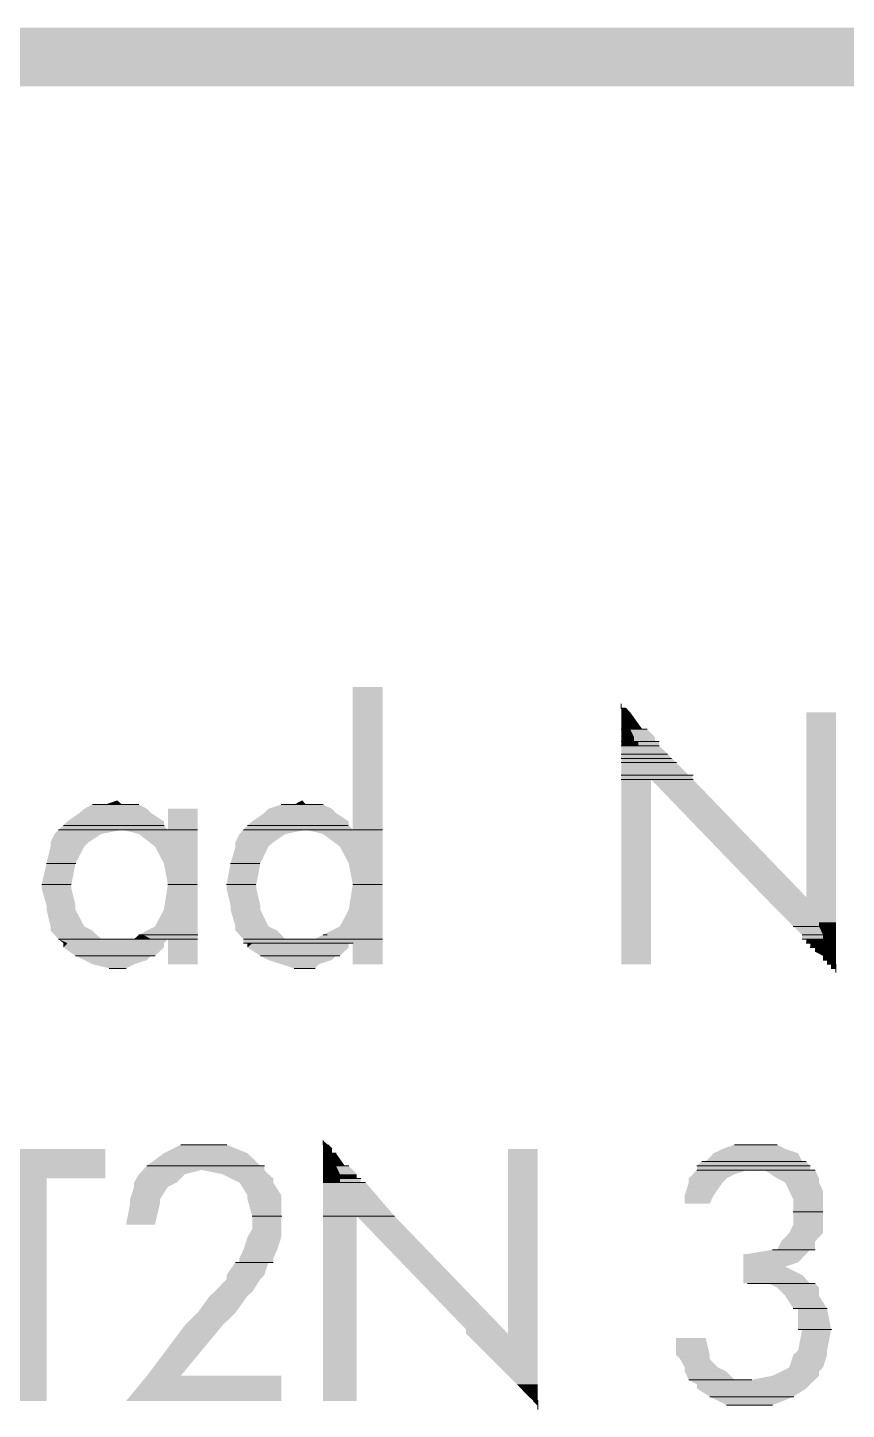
# Model space of a CAD drawing. Header units: inches. Extents: x 0.9 to 46, y 0.8 to 32.4.
# Drawn here: x 45.302 to 45.627, y 25.073 to 25.621 of the extents above; entities that cross this region are included whole.
import ezdxf

# ---------------------------------------------------------------- set-up
doc = ezdxf.new("R2010")
doc.units = ezdxf.units.IN
doc.header["$MEASUREMENT"] = 0
doc.layers.add('PDF_Geometry', color=7, linetype='Continuous')
doc.layers.add('PDF_Solid Fills', color=7, linetype='Continuous')

msp = doc.modelspace()

# ---------------------------------------------------------------- linework, layer by layer
at = {"layer": 'PDF_Geometry', "lineweight": 20}
for points in [[(45.53742, 25.35119), (45.53742, 25.35286)], [(45.53742, 25.35119), (45.53742, 25.35286)], [(45.53742, 25.35119), (45.53909, 25.35119)], [(45.53742, 25.35119), (45.53909, 25.35119)], [(45.53742, 25.35119), (45.53909, 25.35119)], [(45.53742, 25.35119), (45.53909, 25.35119)], [(45.53742, 25.35119), (45.53933, 25.34953), (45.53933, 25.34953)], [(45.53742, 25.34286), (45.54074, 25.34286)], [(45.53742, 25.34286), (45.54074, 25.34286)], [(45.53742, 25.34286), (45.54074, 25.34286)], [(45.53742, 25.34286), (45.54074, 25.34286)], [(45.53742, 25.34286), (45.54074, 25.34286)], [(45.53742, 25.34286), (45.54074, 25.34286)], [(45.53742, 25.34286), (45.54074, 25.34286)], [(45.53742, 25.34286), (45.54074, 25.34286)], [(45.54092, 25.34286), (45.54759, 25.34286)], [(45.54092, 25.34286), (45.54763, 25.34286)], [(45.54092, 25.34286), (45.54759, 25.34286)], [(45.54092, 25.34286), (45.54759, 25.34286)], [(45.54092, 25.34286), (45.54759, 25.34286)], [(45.54092, 25.34286), (45.54759, 25.34286)], [(45.54092, 25.34286), (45.54759, 25.34286)], [(45.54092, 25.34286), (45.54759, 25.34286)], [(45.53742, 25.33785), (45.54408, 25.33785)], [(45.53742, 25.33785), (45.54412, 25.33785)], [(45.53742, 25.33785), (45.54408, 25.33785)], [(45.53742, 25.33785), (45.54408, 25.33785)], [(45.53742, 25.33785), (45.54408, 25.33785)], [(45.53742, 25.33785), (45.54408, 25.33785)], [(45.53742, 25.33785), (45.54408, 25.33785)], [(45.53742, 25.33785), (45.54408, 25.33785)], [(45.53742, 25.33619), (45.54408, 25.33619)], [(45.53742, 25.33619), (45.54408, 25.33619)], [(45.53742, 25.33619), (45.54408, 25.33619)], [(45.53742, 25.33619), (45.54408, 25.33619)], [(45.54252, 25.33785), (45.55082, 25.33785)], [(45.54252, 25.33785), (45.55086, 25.33785)], [(45.54412, 25.33785), (45.55078, 25.33785)], [(45.54412, 25.33785), (45.55078, 25.33785)], [(45.54412, 25.33785), (45.55244, 25.33785)], [(45.54412, 25.33785), (45.55241, 25.33785)], [(45.54412, 25.33785), (45.55244, 25.33785)], [(45.54412, 25.33785), (45.55244, 25.33785)], [(45.54412, 25.33619), (45.55244, 25.33619)], [(45.54412, 25.33619), (45.55244, 25.33619)], [(45.54412, 25.33619), (45.55244, 25.33619)], [(45.54412, 25.33619), (45.55244, 25.33619)], [(45.53742, 25.33287), (45.54574, 25.33287)], [(45.53742, 25.33287), (45.54574, 25.33287)], [(45.53742, 25.33121), (45.54574, 25.33121)], [(45.53742, 25.33121), (45.54574, 25.33121)], [(45.53742, 25.33121), (45.54574, 25.33121)], [(45.53742, 25.33121), (45.54574, 25.33121)], [(45.53742, 25.32956), (45.54741, 25.32956)], [(45.53742, 25.32956), (45.54763, 25.32956)], [(45.53742, 25.32956), (45.54741, 25.32956)], [(45.53742, 25.32956), (45.54741, 25.32956)], [(45.53742, 25.32956), (45.54741, 25.32956)], [(45.53742, 25.32956), (45.54741, 25.32956)], [(45.54571, 25.33287), (45.55572, 25.33287)], [(45.54571, 25.33287), (45.55572, 25.33287)], [(45.54571, 25.33121), (45.55738, 25.33121)], [(45.54571, 25.33121), (45.55738, 25.33121)], [(45.54571, 25.33121), (45.55738, 25.33121)], [(45.54571, 25.33121), (45.55738, 25.33121)], [(45.54571, 25.32956), (45.55911, 25.32956)], [(45.54571, 25.32956), (45.55905, 25.32956)], [(45.54763, 25.32956), (45.55929, 25.32956)], [(45.54763, 25.32956), (45.55929, 25.32956)], [(45.54763, 25.32956), (45.55929, 25.32956)], [(45.54763, 25.32956), (45.55929, 25.32956)], [(45.53742, 25.32455), (45.54908, 25.32455)], [(45.53742, 25.32455), (45.54908, 25.32455)], [(45.53742, 25.32455), (45.54908, 25.32455)], [(45.53742, 25.32455), (45.54908, 25.32455)], [(45.53742, 25.32289), (45.54908, 25.32289)], [(45.53742, 25.32289), (45.54908, 25.32289)], [(45.53742, 25.32289), (45.54908, 25.32289)], [(45.53742, 25.32289), (45.54908, 25.32289)], [(45.54922, 25.32455), (45.56422, 25.32455)], [(45.54922, 25.32455), (45.56422, 25.32455)], [(45.54922, 25.32455), (45.56589, 25.32455)], [(45.54922, 25.32455), (45.56581, 25.32455)], [(45.54922, 25.32289), (45.56589, 25.32289)], [(45.54922, 25.32289), (45.56589, 25.32289)], [(45.54922, 25.32289), (45.56589, 25.32289)], [(45.54922, 25.32289), (45.56589, 25.32289)], [(45.32907, 25.31287), (45.32748, 25.31287), (45.34598, 25.31287)], [(45.33258, 25.31287), (45.32907, 25.31287), (45.34247, 25.31287)], [(45.32907, 25.31287), (45.34598, 25.31287)], [(45.33258, 25.31287), (45.34247, 25.31287)], [(45.40756, 25.31287), (45.40246, 25.31287), (45.41586, 25.31287)], [(45.40246, 25.31287), (45.41912, 25.31287)], [(45.40246, 25.31287), (45.41905, 25.31287)], [(45.40756, 25.31287), (45.41586, 25.31287)], [(45.31408, 25.30288), (45.3474, 25.30288)], [(45.31408, 25.30288), (45.35747, 25.30288), (45.34758, 25.30288)], [(45.31408, 25.30288), (45.33908, 25.30288)], [(45.31408, 25.30288), (45.34758, 25.30288), (45.33928, 25.30288)], [(45.31599, 25.30454), (45.356, 25.30454)], [(45.31599, 25.30454), (45.356, 25.30454)], [(45.34758, 25.30288), (45.33928, 25.30288), (45.36927, 25.30288)], [(45.35747, 25.30288), (45.34758, 25.30288), (45.36927, 25.30288)], [(45.34758, 25.30288), (45.36925, 25.30288)], [(45.35747, 25.30288), (45.36913, 25.30288)], [(45.38746, 25.30288), (45.41245, 25.30288)], [(45.38746, 25.30288), (45.43085, 25.30288), (45.41235, 25.30288)], [(45.38905, 25.30454), (45.42906, 25.30454)], [(45.38905, 25.30454), (45.42906, 25.30454)], [(45.43085, 25.30288), (45.41235, 25.30288), (45.44266, 25.30288)], [(45.43085, 25.30288), (45.44252, 25.30288)], [(45.30929, 25.28955), (45.32097, 25.28955)], [(45.30929, 25.28955), (45.32097, 25.28955)], [(45.38236, 25.28955), (45.39402, 25.28955)], [(45.38236, 25.28955), (45.39402, 25.28955)], [(45.30738, 25.28122), (45.31904, 25.28122)], [(45.30738, 25.28122), (45.31904, 25.28122)], [(45.35747, 25.28122), (45.36913, 25.28122)], [(45.35747, 25.28122), (45.36913, 25.28122)], [(45.38076, 25.28122), (45.39243, 25.28122)], [(45.38076, 25.28122), (45.39243, 25.28122)], [(45.43085, 25.28122), (45.44252, 25.28122)], [(45.43085, 25.28122), (45.44252, 25.28122)], [(45.6057, 25.26453), (45.61569, 25.26453)], [(45.6057, 25.26453), (45.61569, 25.26453)], [(45.6159, 25.26453), (45.62257, 25.26453)], [(45.6159, 25.26453), (45.62257, 25.26453)], [(45.31408, 25.25952), (45.33741, 25.25952)], [(45.31408, 25.25952), (45.33737, 25.25952)], [(45.34088, 25.25952), (45.33737, 25.25952), (45.35747, 25.25952)], [(45.34247, 25.25952), (45.34088, 25.25952), (45.35587, 25.25952)], [(45.34088, 25.25952), (45.35755, 25.25952)], [(45.34088, 25.25952), (45.35747, 25.25952)], [(45.34088, 25.25952), (45.35755, 25.25952)], [(45.34407, 25.25952), (45.34247, 25.25952), (45.35428, 25.25952)], [(45.34247, 25.25952), (45.35587, 25.25952)], [(45.34407, 25.25952), (45.35428, 25.25952)], [(45.34598, 25.26121), (45.34765, 25.26121)], [(45.34598, 25.26121), (45.36927, 25.26121)], [(45.34598, 25.26121), (45.36933, 25.26121)], [(45.35077, 25.25952), (45.36927, 25.25952)], [(45.35077, 25.25952), (45.3691, 25.25952)], [(45.35428, 25.25952), (45.36927, 25.25952)], [(45.35428, 25.25952), (45.36928, 25.25952)], [(45.35587, 25.25952), (45.36927, 25.25952)], [(45.35587, 25.25952), (45.36921, 25.25952)], [(45.35747, 25.25952), (45.36913, 25.25952)], [(45.35747, 25.25952), (45.36913, 25.25952)], [(45.38746, 25.25952), (45.41245, 25.25952)], [(45.38746, 25.25952), (45.41235, 25.25952)], [(45.38746, 25.25786), (45.40405, 25.25786)], [(45.38746, 25.25786), (45.40596, 25.25786), (45.40405, 25.25786)], [(45.38905, 25.25786), (45.39405, 25.25786)], [(45.38905, 25.25786), (45.40405, 25.25786), (45.39416, 25.25786)], [(45.38905, 25.25786), (45.39072, 25.25786)], [(45.38905, 25.25786), (45.39416, 25.25786), (45.39097, 25.25786)], [(45.39416, 25.25786), (45.39097, 25.25786), (45.42925, 25.25786)], [(45.40405, 25.25786), (45.39416, 25.25786), (45.42925, 25.25786)], [(45.39416, 25.25786), (45.42917, 25.25786)], [(45.40596, 25.25786), (45.40405, 25.25786), (45.43085, 25.25786)], [(45.40405, 25.25786), (45.43085, 25.25786), (45.42925, 25.25786)], [(45.40596, 25.25786), (45.43095, 25.25786)], [(45.41426, 25.25952), (45.41235, 25.25952), (45.43085, 25.25952)], [(45.41586, 25.25952), (45.41426, 25.25952), (45.43085, 25.25952)], [(45.41426, 25.25952), (45.43092, 25.25952)], [(45.41586, 25.25952), (45.43085, 25.25952)], [(45.41905, 25.26121), (45.42072, 25.26121)], [(45.42925, 25.25952), (45.44266, 25.25952)], [(45.42925, 25.25952), (45.44258, 25.25952)], [(45.43085, 25.25952), (45.44252, 25.25952)], [(45.43085, 25.25952), (45.44252, 25.25952)], [(45.6092, 25.26121), (45.61754, 25.26121)], [(45.6092, 25.26121), (45.61754, 25.26121)], [(45.6092, 25.25952), (45.61754, 25.25952)], [(45.6092, 25.25952), (45.61754, 25.25952)], [(45.6092, 25.25952), (45.6175, 25.25952)], [(45.6092, 25.25952), (45.61754, 25.25952)], [(45.6108, 25.25952), (45.61747, 25.25952)], [(45.6108, 25.25952), (45.61747, 25.25952)], [(45.6108, 25.25952), (45.61747, 25.25952)], [(45.6108, 25.25952), (45.61747, 25.25952)], [(45.6108, 25.25786), (45.6175, 25.25786)], [(45.6108, 25.25786), (45.61747, 25.25786)], [(45.61239, 25.25786), (45.61906, 25.25786)], [(45.61239, 25.25786), (45.61909, 25.25786)], [(45.61239, 25.25786), (45.61906, 25.25786)], [(45.61239, 25.25786), (45.61906, 25.25786)], [(45.61239, 25.2562), (45.61906, 25.2562)], [(45.61239, 25.2562), (45.61906, 25.2562)], [(45.61239, 25.2562), (45.61909, 25.2562)], [(45.61239, 25.2562), (45.61906, 25.2562)], [(45.61431, 25.2562), (45.61931, 25.2562)], [(45.61431, 25.2562), (45.61931, 25.2562)], [(45.6175, 25.26121), (45.6225, 25.26121)], [(45.6175, 25.26121), (45.6225, 25.26121)], [(45.6175, 25.25952), (45.6225, 25.25952)], [(45.6175, 25.25952), (45.6225, 25.25952)], [(45.6175, 25.25952), (45.6225, 25.25952)], [(45.6175, 25.25952), (45.6225, 25.25952)], [(45.6175, 25.25952), (45.6225, 25.25952)], [(45.6175, 25.25952), (45.6225, 25.25952)], [(45.6175, 25.25952), (45.6225, 25.25952)], [(45.6175, 25.25952), (45.6225, 25.25952)], [(45.6175, 25.25786), (45.6225, 25.25786)], [(45.6175, 25.25786), (45.6225, 25.25786)], [(45.6175, 25.25786), (45.6226, 25.25786)], [(45.6175, 25.25786), (45.6225, 25.25786)], [(45.61909, 25.25786), (45.62243, 25.25786)], [(45.61909, 25.25786), (45.62243, 25.25786)], [(45.61909, 25.2562), (45.62243, 25.2562)], [(45.61909, 25.2562), (45.62243, 25.2562)], [(45.61909, 25.2562), (45.62243, 25.2562)], [(45.61909, 25.2562), (45.62243, 25.2562)], [(45.61909, 25.2562), (45.62243, 25.2562)], [(45.61909, 25.2562), (45.62243, 25.2562)], [(45.32078, 25.25285), (45.35077, 25.25285)], [(45.32078, 25.25285), (45.35236, 25.25285), (45.35077, 25.25285)], [(45.39416, 25.25285), (45.42417, 25.25285)], [(45.39416, 25.25285), (45.42575, 25.25285), (45.42415, 25.25285)], [(45.61431, 25.25455), (45.61931, 25.25455)], [(45.61431, 25.25455), (45.61931, 25.25455)], [(45.6175, 25.25285), (45.62083, 25.25285)], [(45.6175, 25.25285), (45.62083, 25.25285)], [(45.6175, 25.25119), (45.62083, 25.25119)], [(45.6175, 25.25119), (45.62083, 25.25119)], [(45.6175, 25.25119), (45.62069, 25.25119)], [(45.6175, 25.25119), (45.62083, 25.25119)], [(45.61909, 25.25455), (45.62243, 25.25455)], [(45.61909, 25.25455), (45.62243, 25.25455)], [(45.62069, 25.25285), (45.62236, 25.25285)], [(45.62069, 25.25285), (45.62236, 25.25285)], [(45.62069, 25.25119), (45.62236, 25.25119)], [(45.62069, 25.25119), (45.62236, 25.25119)], [(45.62069, 25.25119), (45.62236, 25.25119)], [(45.62069, 25.25119), (45.62236, 25.25119)], [(45.33418, 25.24788), (45.33928, 25.24788)], [(45.33418, 25.24788), (45.34088, 25.24788), (45.33928, 25.24788)], [(45.33577, 25.24788), (45.33911, 25.24788)], [(45.40756, 25.24788), (45.41235, 25.24788)], [(45.40756, 25.24788), (45.41586, 25.24788), (45.41235, 25.24788)], [(45.40915, 25.24788), (45.41235, 25.24788), (45.41075, 25.24788)], [(45.61909, 25.24954), (45.6226, 25.24954)], [(45.61909, 25.24954), (45.6226, 25.24954)], [(45.62069, 25.24954), (45.62236, 25.24954)], [(45.62069, 25.24954), (45.62236, 25.24954)], [(45.62069, 25.24954), (45.62236, 25.24954)], [(45.62069, 25.24954), (45.62236, 25.24954)], [(45.62069, 25.24788), (45.62236, 25.24788)], [(45.62069, 25.24788), (45.62236, 25.24788)], [(45.6226, 25.24788), (45.6226, 25.24955)], [(45.6226, 25.24788), (45.6226, 25.24955)], [(45.6226, 25.24622), (45.6226, 25.24787)], [(45.6226, 25.24622), (45.6226, 25.24787)], [(45.41905, 25.17788), (45.41905, 25.17955)], [(45.36927, 25.17788), (45.36257, 25.17788), (45.37917, 25.17788)], [(45.36257, 25.17788), (45.38091, 25.17788)], [(45.36257, 25.17788), (45.38076, 25.17788)], [(45.37246, 25.17788), (45.36927, 25.17788), (45.37406, 25.17788)], [(45.36927, 25.17788), (45.37917, 25.17788)], [(45.41905, 25.17788), (45.42072, 25.17788)], [(45.41905, 25.17788), (45.42072, 25.17788)], [(45.41905, 25.17788), (45.42072, 25.17788)], [(45.41905, 25.17788), (45.42072, 25.17788)], [(45.41905, 25.17788), (45.42072, 25.17788)], [(45.41905, 25.17788), (45.42072, 25.17788)], [(45.41905, 25.17453), (45.42072, 25.17453)], [(45.41905, 25.17453), (45.42072, 25.17453)], [(45.41905, 25.17453), (45.42072, 25.17453)], [(45.41905, 25.17453), (45.42072, 25.17453)], [(45.42096, 25.17788), (45.42256, 25.17622), (45.42256, 25.17622)], [(45.42096, 25.17453), (45.4243, 25.17453)], [(45.42096, 25.17453), (45.42415, 25.17453)], [(45.42096, 25.17453), (45.4243, 25.17453)], [(45.42096, 25.17453), (45.4243, 25.17453)], [(45.58591, 25.17788), (45.5824, 25.17788), (45.59931, 25.17788)], [(45.5907, 25.17788), (45.58591, 25.17788), (45.59261, 25.17788)], [(45.58591, 25.17788), (45.59931, 25.17788)], [(45.34917, 25.16955), (45.39416, 25.16955)], [(45.34917, 25.16955), (45.39416, 25.16955)], [(45.34917, 25.16955), (45.3525, 25.16955)], [(45.34917, 25.16955), (45.39416, 25.16955)], [(45.34917, 25.16955), (45.39416, 25.16955)], [(45.34917, 25.16955), (45.39575, 25.16955)], [(45.34917, 25.16955), (45.39575, 25.16955)], [(45.34917, 25.16955), (45.35751, 25.16955)], [(45.34917, 25.16955), (45.35747, 25.16955)], [(45.35236, 25.16955), (45.39575, 25.16955)], [(45.35236, 25.16955), (45.3957, 25.16955)], [(45.41905, 25.16955), (45.42239, 25.16955)], [(45.41905, 25.16955), (45.42239, 25.16955)], [(45.41905, 25.16955), (45.42406, 25.16955)], [(45.41905, 25.16955), (45.42415, 25.16955)], [(45.42256, 25.16955), (45.42922, 25.16955)], [(45.42256, 25.16955), (45.42925, 25.16955)], [(45.42256, 25.16955), (45.42925, 25.16955)], [(45.42256, 25.16955), (45.42922, 25.16955)], [(45.56741, 25.16955), (45.57241, 25.16955)], [(45.56741, 25.16955), (45.61239, 25.16955)], [(45.56741, 25.16955), (45.6124, 25.16955)], [(45.57092, 25.17121), (45.56932, 25.17121), (45.6108, 25.17121)], [(45.57092, 25.17121), (45.6108, 25.17121)], [(45.41905, 25.16454), (45.42572, 25.16454)], [(45.41905, 25.16454), (45.42572, 25.16454)], [(45.41905, 25.16454), (45.42572, 25.16454)], [(45.41905, 25.16454), (45.42572, 25.16454)], [(45.41905, 25.16454), (45.42572, 25.16454)], [(45.41905, 25.16454), (45.42572, 25.16454)], [(45.42575, 25.16454), (45.43241, 25.16454)], [(45.42575, 25.16454), (45.43241, 25.16454)], [(45.42575, 25.16454), (45.43408, 25.16454)], [(45.42575, 25.16454), (45.43404, 25.16454)], [(45.42575, 25.16454), (45.43408, 25.16454)], [(45.42575, 25.16454), (45.43408, 25.16454)], [(45.56741, 25.16786), (45.58741, 25.16786)], [(45.56741, 25.16786), (45.5907, 25.16786), (45.58751, 25.16786)], [(45.5907, 25.16786), (45.61431, 25.16786)], [(45.5907, 25.16786), (45.61431, 25.16786)], [(45.41905, 25.16288), (45.42572, 25.16288)], [(45.41905, 25.16288), (45.42572, 25.16288)], [(45.41905, 25.16288), (45.42572, 25.16288)], [(45.41905, 25.16288), (45.42572, 25.16288)], [(45.42575, 25.16288), (45.43408, 25.16288)], [(45.42575, 25.16288), (45.43408, 25.16288)], [(45.42575, 25.16288), (45.43575, 25.16288)], [(45.42575, 25.16288), (45.43596, 25.16288)], [(45.39097, 25.14954), (45.40263, 25.14954)], [(45.39097, 25.14954), (45.40263, 25.14954)], [(45.41905, 25.14954), (45.43238, 25.14954)], [(45.41905, 25.14954), (45.43238, 25.14954)], [(45.43245, 25.14954), (45.44745, 25.14954)], [(45.43245, 25.14954), (45.44745, 25.14954)], [(45.6057, 25.1512), (45.61736, 25.1512)], [(45.6057, 25.1512), (45.61736, 25.1512)], [(45.59931, 25.13621), (45.5974, 25.13621), (45.61239, 25.13621)], [(45.59931, 25.13621), (45.61431, 25.13621), (45.61239, 25.13621)], [(45.38586, 25.1312), (45.38427, 25.1312), (45.39735, 25.1312)], [(45.38586, 25.1312), (45.39927, 25.1312), (45.39735, 25.1312)], [(45.58751, 25.12287), (45.61431, 25.12287)], [(45.58751, 25.12287), (45.61431, 25.12287)], [(45.6057, 25.11288), (45.61909, 25.11288)], [(45.6057, 25.11288), (45.61902, 25.11288)], [(45.60761, 25.10456), (45.62069, 25.10456)], [(45.60761, 25.10456), (45.62094, 25.10456)], [(45.6092, 25.10456), (45.62087, 25.10456)], [(45.6092, 25.10456), (45.62087, 25.10456)], [(45.56422, 25.08455), (45.58922, 25.08455)], [(45.56422, 25.08455), (45.5891, 25.08455)], [(45.50264, 25.07788), (45.50423, 25.07622), (45.50423, 25.07622)], [(45.50264, 25.07622), (45.50423, 25.07453), (45.50423, 25.07453)], [(45.50423, 25.07453), (45.50423, 25.0762)], [(45.50423, 25.07453), (45.50423, 25.0762)], [(45.57251, 25.07788), (45.60585, 25.07788)], [(45.57251, 25.07788), (45.60585, 25.07788)], [(45.50423, 25.07287), (45.50423, 25.07454)], [(45.50423, 25.07287), (45.50423, 25.07454)], [(45.57921, 25.07453), (45.5974, 25.07453), (45.5891, 25.07453)]]:
    msp.add_lwpolyline(points, close=True, dxfattribs=at)
at = {"layer": 'PDF_Solid Fills', "lineweight": 9, "transparency": 33554559}
for points in [[(42.05427, 25.62121), (42.05427, 25.59785), (46.01568, 25.62121)], [(42.05427, 25.59785), (46.01568, 25.62121), (46.01568, 25.59785)]]:
    msp.add_solid(points, dxfattribs=at)
at = {"layer": 'PDF_Solid Fills', "lineweight": 20, "transparency": 33554559}
for points in [[(45.43085, 25.35955), (45.43085, 25.30288), (45.44266, 25.30288)], [(45.43085, 25.35955), (45.44266, 25.35955), (45.44266, 25.30288)], [(45.53742, 25.35119), (45.53933, 25.34953), (45.54092, 25.34953)], [(45.53742, 25.35119), (45.53933, 25.35119), (45.54092, 25.34953)], [(45.53742, 25.35119), (45.53742, 25.34953), (45.53933, 25.34953)], [(45.53742, 25.34953), (45.53742, 25.34286), (45.54092, 25.34286)], [(45.53742, 25.34953), (45.53933, 25.34953), (45.54092, 25.34286)], [(45.53933, 25.34953), (45.54092, 25.34286), (45.54571, 25.34286)], [(45.53933, 25.34953), (45.54092, 25.34953), (45.54571, 25.34286)], [(45.6108, 25.34953), (45.6108, 25.27621), (45.6226, 25.27621)], [(45.6108, 25.34953), (45.6226, 25.34953), (45.6226, 25.27621)], [(45.53742, 25.34286), (45.53742, 25.33954), (45.54252, 25.33954)], [(45.53742, 25.34286), (45.54092, 25.34286), (45.54252, 25.33954)], [(45.53742, 25.33954), (45.53742, 25.33785), (45.54252, 25.33785)], [(45.53742, 25.33954), (45.54252, 25.33954), (45.54252, 25.33785)], [(45.54092, 25.34286), (45.54252, 25.33954), (45.55082, 25.33954)], [(45.54092, 25.34286), (45.54763, 25.34286), (45.55082, 25.33954)], [(45.54252, 25.33954), (45.54252, 25.33785), (45.55082, 25.33785)], [(45.54252, 25.33954), (45.55082, 25.33954), (45.55082, 25.33785)], [(45.53742, 25.33785), (45.53742, 25.33619), (45.54412, 25.33619)], [(45.53742, 25.33785), (45.54412, 25.33785), (45.54412, 25.33619)], [(45.53742, 25.33619), (45.53742, 25.33287), (45.54571, 25.33287)], [(45.53742, 25.33619), (45.54412, 25.33619), (45.54571, 25.33287)], [(45.54412, 25.33785), (45.54412, 25.33619), (45.55241, 25.33619)], [(45.54412, 25.33785), (45.55241, 25.33785), (45.55241, 25.33619)], [(45.54412, 25.33619), (45.54571, 25.33287), (45.55592, 25.33287)], [(45.54412, 25.33619), (45.55241, 25.33619), (45.55592, 25.33287)], [(45.53742, 25.33287), (45.53742, 25.33121), (45.54571, 25.33121)], [(45.53742, 25.33287), (45.54571, 25.33287), (45.54571, 25.33121)], [(45.53742, 25.33121), (45.53742, 25.32956), (45.54571, 25.32956)], [(45.53742, 25.33121), (45.54571, 25.33121), (45.54571, 25.32956)], [(45.53742, 25.32956), (45.53742, 25.32455), (45.54922, 25.32455)], [(45.53742, 25.32956), (45.54763, 25.32956), (45.54922, 25.32455)], [(45.54571, 25.33287), (45.54571, 25.33121), (45.55752, 25.33121)], [(45.54571, 25.33287), (45.55592, 25.33287), (45.55752, 25.33121)], [(45.54571, 25.33121), (45.54571, 25.32956), (45.55911, 25.32956)], [(45.54571, 25.33121), (45.55752, 25.33121), (45.55911, 25.32956)], [(45.54763, 25.32956), (45.54922, 25.32455), (45.56422, 25.32455)], [(45.54763, 25.32956), (45.55911, 25.32956), (45.56422, 25.32455)], [(45.53742, 25.32455), (45.53742, 25.32289), (45.54922, 25.32289)], [(45.53742, 25.32455), (45.54922, 25.32455), (45.54922, 25.32289)], [(45.53742, 25.32289), (45.53742, 25.24954), (45.54922, 25.24954)], [(45.53742, 25.32289), (45.54922, 25.32289), (45.54922, 25.24954)], [(45.54922, 25.32455), (45.54922, 25.32289), (45.56581, 25.32289)], [(45.54922, 25.32455), (45.56581, 25.32455), (45.56581, 25.32289)], [(45.54922, 25.32289), (45.59421, 25.27621), (45.6108, 25.27621)], [(45.54922, 25.32289), (45.56581, 25.32289), (45.6108, 25.27621)], [(45.32429, 25.31121), (45.32237, 25.30955), (45.35077, 25.30955)], [(45.32748, 25.31287), (45.32429, 25.31121), (45.34917, 25.31121)], [(45.32429, 25.31121), (45.34917, 25.31121), (45.35077, 25.30955)], [(45.32748, 25.31287), (45.34598, 25.31287), (45.34917, 25.31121)], [(45.33737, 25.31453), (45.33258, 25.31287), (45.33928, 25.31287)], [(45.35747, 25.31121), (45.35747, 25.30288), (45.36927, 25.30288)], [(45.35747, 25.31121), (45.36927, 25.31121), (45.36927, 25.30288)], [(45.39735, 25.31121), (45.39575, 25.30955), (45.42415, 25.30955)], [(45.40246, 25.31287), (45.39735, 25.31121), (45.42256, 25.31121)], [(45.39735, 25.31121), (45.42256, 25.31121), (45.42415, 25.30955)], [(45.40246, 25.31287), (45.41905, 25.31287), (45.42256, 25.31121)], [(45.41075, 25.31453), (45.40756, 25.31287), (45.41235, 25.31287)], [(45.31758, 25.3062), (45.31599, 25.30454), (45.35587, 25.30454)], [(45.32237, 25.30955), (45.31758, 25.3062), (45.35587, 25.3062)], [(45.31758, 25.3062), (45.35587, 25.3062), (45.35587, 25.30454)], [(45.32237, 25.30955), (45.35077, 25.30955), (45.35587, 25.3062)], [(45.39097, 25.3062), (45.38905, 25.30454), (45.42925, 25.30454)], [(45.39575, 25.30955), (45.39097, 25.3062), (45.42925, 25.3062)], [(45.39097, 25.3062), (45.42925, 25.3062), (45.42925, 25.30454)], [(45.39575, 25.30955), (45.42415, 25.30955), (45.42925, 25.3062)], [(45.31248, 25.30119), (45.31089, 25.29787), (45.32588, 25.29787)], [(45.31408, 25.30288), (45.31248, 25.30119), (45.33099, 25.30119)], [(45.31248, 25.30119), (45.33099, 25.30119), (45.32588, 25.29787)], [(45.31599, 25.30454), (45.31408, 25.30288), (45.35747, 25.30288)], [(45.31408, 25.30288), (45.33928, 25.30288), (45.33099, 25.30119)], [(45.31599, 25.30454), (45.35587, 25.30454), (45.35747, 25.30288)], [(45.33928, 25.30288), (45.34598, 25.30119), (45.36927, 25.30119)], [(45.33928, 25.30288), (45.36927, 25.30288), (45.36927, 25.30119)], [(45.34598, 25.30119), (45.35236, 25.29621), (45.36927, 25.29621)], [(45.34598, 25.30119), (45.36927, 25.30119), (45.36927, 25.29621)], [(45.38586, 25.30119), (45.38427, 25.29787), (45.39927, 25.29787)], [(45.38746, 25.30288), (45.38586, 25.30119), (45.40405, 25.30119)], [(45.38586, 25.30119), (45.40405, 25.30119), (45.39927, 25.29787)], [(45.38905, 25.30454), (45.38746, 25.30288), (45.43085, 25.30288)], [(45.38746, 25.30288), (45.41235, 25.30288), (45.40405, 25.30119)], [(45.38905, 25.30454), (45.42925, 25.30454), (45.43085, 25.30288)], [(45.41235, 25.30288), (45.41905, 25.30119), (45.44266, 25.30119)], [(45.41235, 25.30288), (45.44266, 25.30288), (45.44266, 25.30119)], [(45.41905, 25.30119), (45.42575, 25.29621), (45.44266, 25.29621)], [(45.41905, 25.30119), (45.44266, 25.30119), (45.44266, 25.29621)], [(45.31089, 25.29621), (45.30929, 25.28955), (45.32078, 25.28955)], [(45.31089, 25.29787), (45.31089, 25.29621), (45.32429, 25.29621)], [(45.31089, 25.29787), (45.32588, 25.29787), (45.32429, 25.29621)], [(45.31089, 25.29621), (45.32429, 25.29621), (45.32078, 25.28955)], [(45.35236, 25.29621), (45.35587, 25.28955), (45.36927, 25.28955)], [(45.35236, 25.29621), (45.36927, 25.29621), (45.36927, 25.28955)], [(45.38427, 25.29621), (45.38236, 25.28955), (45.39416, 25.28955)], [(45.38427, 25.29787), (45.38427, 25.29621), (45.39735, 25.29621)], [(45.38427, 25.29787), (45.39927, 25.29787), (45.39735, 25.29621)], [(45.38427, 25.29621), (45.39735, 25.29621), (45.39416, 25.28955)], [(45.42575, 25.29621), (45.42925, 25.28955), (45.44266, 25.28955)], [(45.42575, 25.29621), (45.44266, 25.29621), (45.44266, 25.28955)], [(45.30929, 25.28955), (45.30738, 25.28122), (45.31918, 25.28122)], [(45.30929, 25.28955), (45.32078, 25.28955), (45.31918, 25.28122)], [(45.35587, 25.28955), (45.35747, 25.28122), (45.36927, 25.28122)], [(45.35587, 25.28955), (45.36927, 25.28955), (45.36927, 25.28122)], [(45.38236, 25.28955), (45.38076, 25.28122), (45.39256, 25.28122)], [(45.38236, 25.28955), (45.39416, 25.28955), (45.39256, 25.28122)], [(45.42925, 25.28955), (45.43085, 25.28122), (45.44266, 25.28122)], [(45.42925, 25.28955), (45.44266, 25.28955), (45.44266, 25.28122)], [(45.30738, 25.28122), (45.30738, 25.27953), (45.31918, 25.27953)], [(45.30738, 25.28122), (45.31918, 25.28122), (45.31918, 25.27953)], [(45.30738, 25.27953), (45.30929, 25.27286), (45.32078, 25.27286)], [(45.30738, 25.27953), (45.31918, 25.27953), (45.32078, 25.27286)], [(45.35747, 25.28122), (45.35587, 25.2712), (45.36927, 25.2712)], [(45.35747, 25.28122), (45.36927, 25.28122), (45.36927, 25.2712)], [(45.38076, 25.28122), (45.38076, 25.27953), (45.39256, 25.27953)], [(45.38076, 25.28122), (45.39256, 25.28122), (45.39256, 25.27953)], [(45.38076, 25.27953), (45.38236, 25.27286), (45.39416, 25.27286)], [(45.38076, 25.27953), (45.39256, 25.27953), (45.39416, 25.27286)], [(45.43085, 25.28122), (45.42925, 25.2712), (45.44266, 25.2712)], [(45.43085, 25.28122), (45.44266, 25.28122), (45.44266, 25.2712)], [(45.30929, 25.27286), (45.30929, 25.2712), (45.32078, 25.2712)], [(45.30929, 25.27286), (45.32078, 25.27286), (45.32078, 25.2712)], [(45.38236, 25.27286), (45.38236, 25.2712), (45.39416, 25.2712)], [(45.38236, 25.27286), (45.39416, 25.27286), (45.39416, 25.2712)], [(45.59421, 25.27621), (45.6041, 25.26619), (45.6159, 25.26619)], [(45.59421, 25.27621), (45.6108, 25.27621), (45.6159, 25.26619)], [(45.6108, 25.27621), (45.6159, 25.26619), (45.6226, 25.26619)], [(45.6108, 25.27621), (45.6226, 25.27621), (45.6226, 25.26619)], [(45.30929, 25.2712), (45.31089, 25.26453), (45.32429, 25.26453)], [(45.30929, 25.2712), (45.32078, 25.2712), (45.32429, 25.26453)], [(45.35587, 25.2712), (45.35236, 25.26453), (45.36927, 25.26453)], [(45.35587, 25.2712), (45.36927, 25.2712), (45.36927, 25.26453)], [(45.38236, 25.2712), (45.38427, 25.26453), (45.39735, 25.26453)], [(45.38236, 25.2712), (45.39416, 25.2712), (45.39735, 25.26453)], [(45.42925, 25.2712), (45.42575, 25.26453), (45.44266, 25.26453)], [(45.42925, 25.2712), (45.44266, 25.2712), (45.44266, 25.26453)], [(45.31089, 25.26453), (45.31089, 25.26287), (45.32748, 25.26287)], [(45.31089, 25.26453), (45.32429, 25.26453), (45.32748, 25.26287)], [(45.31089, 25.26287), (45.31408, 25.25952), (45.33099, 25.25952)], [(45.31089, 25.26287), (45.32748, 25.26287), (45.33099, 25.25952)], [(45.35236, 25.26453), (45.34598, 25.26121), (45.36927, 25.26121)], [(45.35236, 25.26453), (45.36927, 25.26453), (45.36927, 25.26121)], [(45.38427, 25.26453), (45.38427, 25.26287), (45.40086, 25.26287)], [(45.38427, 25.26453), (45.39735, 25.26453), (45.40086, 25.26287)], [(45.38427, 25.26287), (45.38746, 25.25952), (45.40405, 25.25952)], [(45.38427, 25.26287), (45.40086, 25.26287), (45.40405, 25.25952)], [(45.42575, 25.26453), (45.41905, 25.26121), (45.44266, 25.26121)], [(45.42575, 25.26453), (45.44266, 25.26453), (45.44266, 25.26121)], [(45.6041, 25.26619), (45.6057, 25.26453), (45.6159, 25.26453)], [(45.6041, 25.26619), (45.6159, 25.26619), (45.6159, 25.26453)], [(45.6057, 25.26453), (45.6092, 25.26121), (45.6175, 25.26121)], [(45.6057, 25.26453), (45.6159, 25.26453), (45.6175, 25.26121)], [(45.6159, 25.26619), (45.6159, 25.26453), (45.6226, 25.26453)], [(45.6159, 25.26619), (45.6226, 25.26619), (45.6226, 25.26453)], [(45.6159, 25.26453), (45.6175, 25.26121), (45.6226, 25.26121)], [(45.6159, 25.26453), (45.6226, 25.26453), (45.6226, 25.26121)], [(45.31408, 25.25952), (45.31599, 25.25786), (45.31758, 25.25786)], [(45.31408, 25.25952), (45.33737, 25.25952), (45.31758, 25.25786)], [(45.31599, 25.25786), (45.31758, 25.25786), (45.31599, 25.2562)], [(45.31758, 25.25786), (45.31599, 25.2562), (45.35587, 25.2562)], [(45.31599, 25.2562), (45.32078, 25.25285), (45.35236, 25.25285)], [(45.31599, 25.2562), (45.35587, 25.2562), (45.35236, 25.25285)], [(45.33737, 25.25952), (45.31758, 25.25786), (45.35587, 25.25786)], [(45.31758, 25.25786), (45.35587, 25.25786), (45.35587, 25.2562)], [(45.33737, 25.25952), (45.35747, 25.25952), (45.35587, 25.25786)], [(45.34598, 25.26121), (45.34407, 25.25952), (45.35077, 25.25952)], [(45.34598, 25.26121), (45.34758, 25.26121), (45.35077, 25.25952)], [(45.34758, 25.26121), (45.35077, 25.25952), (45.36927, 25.25952)], [(45.34758, 25.26121), (45.36927, 25.26121), (45.36927, 25.25952)], [(45.35747, 25.25952), (45.35747, 25.24954), (45.36927, 25.24954)], [(45.35747, 25.25952), (45.36927, 25.25952), (45.36927, 25.24954)], [(45.38746, 25.25952), (45.38746, 25.25786), (45.40596, 25.25786)], [(45.38746, 25.25952), (45.41235, 25.25952), (45.40596, 25.25786)], [(45.38905, 25.25786), (45.39097, 25.25786), (45.38905, 25.2562)], [(45.39097, 25.25786), (45.38905, 25.2562), (45.42925, 25.2562)], [(45.38905, 25.2562), (45.39416, 25.25285), (45.42575, 25.25285)], [(45.38905, 25.2562), (45.42925, 25.2562), (45.42575, 25.25285)], [(45.39097, 25.25786), (45.42925, 25.25786), (45.42925, 25.2562)], [(45.41235, 25.25952), (45.40596, 25.25786), (45.43085, 25.25786)], [(45.41235, 25.25952), (45.43085, 25.25952), (45.43085, 25.25786)], [(45.41905, 25.26121), (45.41586, 25.25952), (45.42925, 25.25952)], [(45.41905, 25.26121), (45.42925, 25.25952), (45.44266, 25.25952)], [(45.41905, 25.26121), (45.44266, 25.26121), (45.44266, 25.25952)], [(45.41905, 25.26121), (45.42096, 25.26121), (45.42925, 25.25952)], [(45.43085, 25.25952), (45.43085, 25.24954), (45.44266, 25.24954)], [(45.43085, 25.25952), (45.44266, 25.25952), (45.44266, 25.24954)], [(45.6092, 25.26121), (45.6092, 25.25952), (45.6175, 25.25952)], [(45.6092, 25.26121), (45.6175, 25.26121), (45.6175, 25.25952)], [(45.6108, 25.25952), (45.6108, 25.25786), (45.6175, 25.25786)], [(45.6108, 25.25952), (45.6175, 25.25952), (45.6175, 25.25786)], [(45.61239, 25.25786), (45.61239, 25.2562), (45.61909, 25.2562)], [(45.61239, 25.25786), (45.61909, 25.25786), (45.61909, 25.2562)], [(45.61431, 25.2562), (45.61431, 25.25455), (45.61909, 25.25455)], [(45.61431, 25.2562), (45.61909, 25.2562), (45.61909, 25.25455)], [(45.6175, 25.26121), (45.6175, 25.25952), (45.6226, 25.25952)], [(45.6175, 25.26121), (45.6226, 25.26121), (45.6226, 25.25952)], [(45.6175, 25.25952), (45.6175, 25.25786), (45.6226, 25.25786)], [(45.6175, 25.25952), (45.6226, 25.25952), (45.6226, 25.25786)], [(45.61909, 25.25786), (45.61909, 25.2562), (45.6226, 25.2562)], [(45.61909, 25.25786), (45.6226, 25.25786), (45.6226, 25.2562)], [(45.61909, 25.2562), (45.61909, 25.25455), (45.6226, 25.25455)], [(45.61909, 25.2562), (45.6226, 25.2562), (45.6226, 25.25455)], [(45.32078, 25.25285), (45.32429, 25.25119), (45.34917, 25.25119)], [(45.32078, 25.25285), (45.35077, 25.25285), (45.34917, 25.25119)], [(45.32429, 25.25119), (45.32748, 25.24954), (45.34407, 25.24954)], [(45.32429, 25.25119), (45.34917, 25.25119), (45.34407, 25.24954)], [(45.39416, 25.25285), (45.39735, 25.25119), (45.42256, 25.25119)], [(45.39416, 25.25285), (45.42415, 25.25285), (45.42256, 25.25119)], [(45.39735, 25.25119), (45.40246, 25.24954), (45.41745, 25.24954)], [(45.39735, 25.25119), (45.42256, 25.25119), (45.41745, 25.24954)], [(45.61431, 25.25455), (45.6175, 25.25285), (45.62069, 25.25285)], [(45.61431, 25.25455), (45.61909, 25.25455), (45.62069, 25.25285)], [(45.6175, 25.25285), (45.6175, 25.25119), (45.62069, 25.25119)], [(45.6175, 25.25285), (45.62069, 25.25285), (45.62069, 25.25119)], [(45.61909, 25.25455), (45.62069, 25.25285), (45.6226, 25.25285)], [(45.61909, 25.25455), (45.6226, 25.25455), (45.6226, 25.25285)], [(45.61909, 25.25119), (45.61909, 25.24954), (45.62069, 25.24954)], [(45.61909, 25.25119), (45.62069, 25.25119), (45.62069, 25.24954)], [(45.62069, 25.25285), (45.62069, 25.25119), (45.6226, 25.25119)], [(45.62069, 25.25285), (45.6226, 25.25285), (45.6226, 25.25119)], [(45.62069, 25.25119), (45.62069, 25.24954), (45.6226, 25.24954)], [(45.62069, 25.25119), (45.6226, 25.25119), (45.6226, 25.24954)], [(45.32748, 25.24954), (45.33418, 25.24788), (45.34088, 25.24788)], [(45.32748, 25.24954), (45.34407, 25.24954), (45.34088, 25.24788)], [(45.40246, 25.24954), (45.40756, 25.24788), (45.41586, 25.24788)], [(45.40246, 25.24954), (45.41745, 25.24954), (45.41586, 25.24788)], [(45.62069, 25.24954), (45.62069, 25.24788), (45.6226, 25.24788)], [(45.62069, 25.24954), (45.6226, 25.24954), (45.6226, 25.24788)], [(45.41905, 25.17953), (45.41905, 25.17788), (45.42096, 25.17788)], [(45.27419, 25.17622), (45.27419, 25.16454), (45.33258, 25.16454)], [(45.27419, 25.17622), (45.33258, 25.17622), (45.33258, 25.16454)], [(45.35587, 25.17453), (45.34917, 25.16955), (45.39416, 25.16955)], [(45.36257, 25.17788), (45.35587, 25.17453), (45.38905, 25.17453)], [(45.35587, 25.17453), (45.38905, 25.17453), (45.39416, 25.16955)], [(45.36257, 25.17788), (45.38076, 25.17788), (45.38905, 25.17453)], [(45.41905, 25.17788), (45.41905, 25.17622), (45.42096, 25.17622)], [(45.41905, 25.17788), (45.42096, 25.17788), (45.42096, 25.17622)], [(45.41905, 25.17622), (45.41905, 25.17453), (45.42096, 25.17453)], [(45.41905, 25.17622), (45.42096, 25.17622), (45.42096, 25.17453)], [(45.41905, 25.17453), (45.41905, 25.16955), (45.42256, 25.16955)], [(45.41905, 25.17453), (45.42096, 25.17453), (45.42256, 25.16955)], [(45.42096, 25.17788), (45.42096, 25.17622), (45.42256, 25.17622)], [(45.42096, 25.17622), (45.42096, 25.17453), (45.42256, 25.17453)], [(45.42096, 25.17622), (45.42256, 25.17622), (45.42256, 25.17453)], [(45.42096, 25.17453), (45.42256, 25.16955), (45.42766, 25.16955)], [(45.42096, 25.17453), (45.42415, 25.17453), (45.42766, 25.16955)], [(45.49243, 25.17622), (45.49243, 25.10456), (45.50423, 25.10456)], [(45.49243, 25.17622), (45.50423, 25.17622), (45.50423, 25.10456)], [(45.57411, 25.17453), (45.57092, 25.17121), (45.6092, 25.17121)], [(45.57762, 25.17622), (45.57411, 25.17453), (45.60761, 25.17453)], [(45.57411, 25.17453), (45.60761, 25.17453), (45.6092, 25.17121)], [(45.5824, 25.17788), (45.57762, 25.17622), (45.60251, 25.17622)], [(45.57762, 25.17622), (45.60251, 25.17622), (45.60761, 25.17453)], [(45.5824, 25.17788), (45.59931, 25.17788), (45.60251, 25.17622)], [(45.34917, 25.16955), (45.34758, 25.16786), (45.37087, 25.16786)], [(45.34917, 25.16955), (45.35747, 25.16955), (45.37087, 25.16786)], [(45.35747, 25.16955), (45.37087, 25.16786), (45.39575, 25.16786)], [(45.35747, 25.16955), (45.39575, 25.16955), (45.39575, 25.16786)], [(45.41905, 25.16955), (45.41905, 25.1662), (45.42575, 25.1662)], [(45.41905, 25.16955), (45.42415, 25.16955), (45.42575, 25.1662)], [(45.42415, 25.16955), (45.42575, 25.1662), (45.43245, 25.1662)], [(45.42415, 25.16955), (45.42925, 25.16955), (45.43245, 25.1662)], [(45.56932, 25.17121), (45.56741, 25.16955), (45.61239, 25.16955)], [(45.56741, 25.16955), (45.56741, 25.16786), (45.5907, 25.16786)], [(45.56741, 25.16955), (45.57251, 25.16955), (45.5907, 25.16786)], [(45.56932, 25.17121), (45.6108, 25.17121), (45.61239, 25.16955)], [(45.57251, 25.16955), (45.5907, 25.16786), (45.61239, 25.16786)], [(45.57251, 25.16955), (45.61239, 25.16955), (45.61239, 25.16786)], [(45.29748, 25.16454), (45.29748, 25.07622), (45.30929, 25.07622)], [(45.29748, 25.16454), (45.30929, 25.16454), (45.30929, 25.07622)], [(45.34598, 25.1662), (45.34407, 25.16288), (45.36098, 25.16288)], [(45.34758, 25.16786), (45.34598, 25.1662), (45.36417, 25.1662)], [(45.34598, 25.1662), (45.36417, 25.1662), (45.36098, 25.16288)], [(45.34758, 25.16786), (45.37087, 25.16786), (45.36417, 25.1662)], [(45.37087, 25.16786), (45.37917, 25.1662), (45.39735, 25.1662)], [(45.37087, 25.16786), (45.39575, 25.16786), (45.39735, 25.1662)], [(45.37917, 25.1662), (45.38236, 25.16454), (45.39927, 25.16454)], [(45.37917, 25.1662), (45.39735, 25.1662), (45.39927, 25.16454)], [(45.38236, 25.16454), (45.38586, 25.16288), (45.39927, 25.16288)], [(45.38236, 25.16454), (45.39927, 25.16454), (45.39927, 25.16288)], [(45.41905, 25.1662), (45.41905, 25.16454), (45.42575, 25.16454)], [(45.41905, 25.1662), (45.42575, 25.1662), (45.42575, 25.16454)], [(45.41905, 25.16454), (45.41905, 25.16288), (45.42575, 25.16288)], [(45.41905, 25.16454), (45.42575, 25.16454), (45.42575, 25.16288)], [(45.42575, 25.1662), (45.42575, 25.16454), (45.43245, 25.16454)], [(45.42575, 25.1662), (45.43245, 25.1662), (45.43245, 25.16454)], [(45.42575, 25.16454), (45.42575, 25.16288), (45.43404, 25.16288)], [(45.42575, 25.16454), (45.43404, 25.16454), (45.43404, 25.16288)], [(45.56581, 25.1662), (45.56422, 25.16454), (45.57921, 25.16454)], [(45.56422, 25.16454), (45.56422, 25.16288), (45.57762, 25.16288)], [(45.56422, 25.16454), (45.57921, 25.16454), (45.57762, 25.16288)], [(45.56741, 25.16786), (45.56581, 25.1662), (45.5824, 25.1662)], [(45.56581, 25.1662), (45.5824, 25.1662), (45.57921, 25.16454)], [(45.56741, 25.16786), (45.58751, 25.16786), (45.5824, 25.1662)], [(45.59421, 25.16786), (45.59931, 25.16454), (45.6159, 25.16454)], [(45.59421, 25.16786), (45.61431, 25.16786), (45.6159, 25.16454)], [(45.59931, 25.16454), (45.60251, 25.16288), (45.6159, 25.16288)], [(45.59931, 25.16454), (45.6159, 25.16454), (45.6159, 25.16288)], [(45.34407, 25.16122), (45.34247, 25.15621), (45.35428, 25.15621)], [(45.34407, 25.16288), (45.34407, 25.16122), (45.35747, 25.16122)], [(45.34407, 25.16288), (45.36098, 25.16288), (45.35747, 25.16122)], [(45.34407, 25.16122), (45.35747, 25.16122), (45.35428, 25.15621)], [(45.38586, 25.16288), (45.38905, 25.15787), (45.40246, 25.15787)], [(45.38586, 25.16288), (45.39927, 25.16288), (45.40246, 25.15787)], [(45.38905, 25.15787), (45.38905, 25.15621), (45.40246, 25.15621)], [(45.38905, 25.15787), (45.40246, 25.15787), (45.40246, 25.15621)], [(45.41905, 25.16288), (45.41905, 25.14954), (45.43245, 25.14954)], [(45.41905, 25.16288), (45.42575, 25.16288), (45.43245, 25.14954)], [(45.42575, 25.16288), (45.43245, 25.14954), (45.44744, 25.14954)], [(45.42575, 25.16288), (45.43596, 25.16288), (45.44744, 25.14954)], [(45.56422, 25.16288), (45.56262, 25.15787), (45.57411, 25.15787)], [(45.56262, 25.15787), (45.56262, 25.15455), (45.57251, 25.15455)], [(45.56262, 25.15787), (45.57411, 25.15787), (45.57251, 25.15455)], [(45.56422, 25.16288), (45.57762, 25.16288), (45.57411, 25.15787)], [(45.60251, 25.16288), (45.6041, 25.15953), (45.6175, 25.15953)], [(45.60251, 25.16288), (45.6159, 25.16288), (45.6175, 25.15953)], [(45.6041, 25.15953), (45.6057, 25.15621), (45.6175, 25.15621)], [(45.6041, 25.15953), (45.6175, 25.15953), (45.6175, 25.15621)], [(45.34247, 25.15455), (45.34088, 25.14619), (45.35236, 25.14619)], [(45.34247, 25.15621), (45.34247, 25.15455), (45.35428, 25.15455)], [(45.34247, 25.15621), (45.35428, 25.15621), (45.35428, 25.15455)], [(45.34247, 25.15455), (45.35428, 25.15455), (45.35236, 25.14619)], [(45.38905, 25.15621), (45.39097, 25.14954), (45.40246, 25.14954)], [(45.38905, 25.15621), (45.40246, 25.15621), (45.40246, 25.14954)], [(45.6057, 25.15621), (45.6057, 25.1512), (45.6175, 25.1512)], [(45.6057, 25.15621), (45.6175, 25.15621), (45.6175, 25.1512)], [(45.39097, 25.14954), (45.39097, 25.14453), (45.40246, 25.14453)], [(45.39097, 25.14954), (45.40246, 25.14954), (45.40246, 25.14453)], [(45.41905, 25.14954), (45.41905, 25.07622), (45.43245, 25.07622)], [(45.41905, 25.14954), (45.43245, 25.14954), (45.43245, 25.07622)], [(45.43245, 25.14954), (45.47584, 25.10456), (45.49084, 25.10456)], [(45.43245, 25.14954), (45.44744, 25.14954), (45.49084, 25.10456)], [(45.6057, 25.1512), (45.6057, 25.14619), (45.6175, 25.14619)], [(45.6057, 25.1512), (45.6175, 25.1512), (45.6175, 25.14619)], [(45.38905, 25.14122), (45.38746, 25.13621), (45.40086, 25.13621)], [(45.39097, 25.14453), (45.38905, 25.14122), (45.40246, 25.14122)], [(45.38905, 25.14122), (45.40246, 25.14122), (45.40086, 25.13621)], [(45.39097, 25.14453), (45.40246, 25.14453), (45.40246, 25.14122)], [(45.6041, 25.14288), (45.60091, 25.13952), (45.61431, 25.13952)], [(45.6057, 25.14619), (45.6041, 25.14288), (45.6175, 25.14288)], [(45.6041, 25.14288), (45.6175, 25.14288), (45.61431, 25.13952)], [(45.6057, 25.14619), (45.6175, 25.14619), (45.6175, 25.14288)], [(45.38746, 25.13621), (45.38586, 25.13286), (45.39927, 25.13286)], [(45.38746, 25.13621), (45.40086, 25.13621), (45.39927, 25.13286)], [(45.5974, 25.13621), (45.58751, 25.13455), (45.6108, 25.13455)], [(45.5974, 25.13621), (45.61239, 25.13621), (45.6108, 25.13455)], [(45.60091, 25.13952), (45.59931, 25.13621), (45.61431, 25.13621)], [(45.60091, 25.13952), (45.61431, 25.13952), (45.61431, 25.13621)], [(45.38427, 25.1312), (45.38076, 25.12619), (45.39575, 25.12619)], [(45.38427, 25.1312), (45.39735, 25.1312), (45.39575, 25.12619)], [(45.38586, 25.13286), (45.38586, 25.1312), (45.39927, 25.1312)], [(45.38586, 25.13286), (45.39927, 25.13286), (45.39927, 25.1312)], [(45.58591, 25.13455), (45.58591, 25.1312), (45.60761, 25.1312)], [(45.58591, 25.13455), (45.6108, 25.13455), (45.60761, 25.1312)], [(45.58591, 25.1312), (45.58591, 25.12954), (45.60251, 25.12954)], [(45.58591, 25.1312), (45.60761, 25.1312), (45.60251, 25.12954)], [(45.38076, 25.12456), (45.37597, 25.11952), (45.39097, 25.11952)], [(45.38076, 25.12619), (45.38076, 25.12456), (45.39416, 25.12456)], [(45.38076, 25.12619), (45.39575, 25.12619), (45.39416, 25.12456)], [(45.38076, 25.12456), (45.39416, 25.12456), (45.39097, 25.11952)], [(45.58591, 25.12954), (45.58591, 25.12619), (45.6092, 25.12619)], [(45.58591, 25.12954), (45.60251, 25.12954), (45.6092, 25.12619)], [(45.58591, 25.12619), (45.58591, 25.12287), (45.61239, 25.12287)], [(45.58591, 25.12619), (45.6092, 25.12619), (45.61239, 25.12287)], [(45.37597, 25.11952), (45.37406, 25.11789), (45.38905, 25.11789)], [(45.37597, 25.11952), (45.39097, 25.11952), (45.38905, 25.11789)], [(45.5958, 25.12287), (45.59931, 25.12121), (45.6159, 25.12121)], [(45.5958, 25.12287), (45.61431, 25.12287), (45.6159, 25.12121)], [(45.59931, 25.12121), (45.60251, 25.11789), (45.6159, 25.11789)], [(45.59931, 25.12121), (45.6159, 25.12121), (45.6159, 25.11789)], [(45.37406, 25.11789), (45.36927, 25.11123), (45.38427, 25.11123)], [(45.37406, 25.11789), (45.38905, 25.11789), (45.38427, 25.11123)], [(45.60251, 25.11789), (45.6057, 25.11288), (45.61909, 25.11288)], [(45.60251, 25.11789), (45.6159, 25.11789), (45.61909, 25.11288)], [(45.36927, 25.11123), (45.36417, 25.10622), (45.37917, 25.10622)], [(45.36927, 25.11123), (45.38427, 25.11123), (45.37917, 25.10622)], [(45.60761, 25.11288), (45.60761, 25.10456), (45.62069, 25.10456)], [(45.60761, 25.11288), (45.61909, 25.11288), (45.62069, 25.10456)], [(45.36417, 25.10622), (45.34917, 25.08621), (45.36257, 25.08621)], [(45.36417, 25.10622), (45.37917, 25.10622), (45.36257, 25.08621)], [(45.47584, 25.10456), (45.47584, 25.10287), (45.49243, 25.10287)], [(45.47584, 25.10456), (45.49084, 25.10456), (45.49243, 25.10287)], [(45.47584, 25.10287), (45.49594, 25.08286), (45.50072, 25.08286)], [(45.47584, 25.10287), (45.49243, 25.10287), (45.50072, 25.08286)], [(45.49243, 25.10456), (45.49243, 25.10287), (45.50423, 25.10287)], [(45.49243, 25.10456), (45.50423, 25.10456), (45.50423, 25.10287)], [(45.49243, 25.10287), (45.50072, 25.08286), (45.50423, 25.08286)], [(45.49243, 25.10287), (45.50423, 25.10287), (45.50423, 25.08286)], [(45.6092, 25.10456), (45.60761, 25.0962), (45.61909, 25.0962)], [(45.6092, 25.10456), (45.62069, 25.10456), (45.61909, 25.0962)], [(45.55911, 25.10121), (45.55911, 25.09454), (45.57251, 25.09454)], [(45.55911, 25.10121), (45.57092, 25.10121), (45.57251, 25.09454)], [(45.55911, 25.09454), (45.56071, 25.09288), (45.57251, 25.09288)], [(45.55911, 25.09454), (45.57251, 25.09454), (45.57251, 25.09288)], [(45.56071, 25.09288), (45.56262, 25.08953), (45.5757, 25.08953)], [(45.56071, 25.09288), (45.57251, 25.09288), (45.5757, 25.08953)], [(45.6057, 25.09454), (45.6041, 25.08953), (45.6175, 25.08953)], [(45.60761, 25.0962), (45.6057, 25.09454), (45.61909, 25.09454)], [(45.6057, 25.09454), (45.61909, 25.09454), (45.6175, 25.08953)], [(45.60761, 25.0962), (45.61909, 25.0962), (45.61909, 25.09454)], [(45.34917, 25.08621), (45.34088, 25.07622), (45.40246, 25.07622)], [(45.34917, 25.08621), (45.40246, 25.08621), (45.40246, 25.07622)], [(45.56262, 25.08953), (45.56262, 25.08787), (45.57921, 25.08787)], [(45.56262, 25.08953), (45.5757, 25.08953), (45.57921, 25.08787)], [(45.56262, 25.08787), (45.56422, 25.08455), (45.5824, 25.08455)], [(45.56262, 25.08787), (45.57921, 25.08787), (45.5824, 25.08455)], [(45.5974, 25.08621), (45.5891, 25.08455), (45.61431, 25.08455)], [(45.60091, 25.08787), (45.5974, 25.08621), (45.6159, 25.08621)], [(45.5974, 25.08621), (45.6159, 25.08621), (45.61431, 25.08455)], [(45.6041, 25.08953), (45.60091, 25.08787), (45.6159, 25.08787)], [(45.60091, 25.08787), (45.6159, 25.08787), (45.6159, 25.08621)], [(45.6041, 25.08953), (45.6175, 25.08953), (45.6159, 25.08787)], [(45.49594, 25.08286), (45.49753, 25.0812), (45.50072, 25.0812)], [(45.49594, 25.08286), (45.50072, 25.08286), (45.50072, 25.0812)], [(45.49753, 25.0812), (45.50072, 25.07788), (45.50264, 25.07788)], [(45.49753, 25.0812), (45.50072, 25.0812), (45.50264, 25.07788)], [(45.50072, 25.08286), (45.50072, 25.0812), (45.50423, 25.0812)], [(45.50072, 25.08286), (45.50423, 25.08286), (45.50423, 25.0812)], [(45.50072, 25.0812), (45.50264, 25.07788), (45.50423, 25.07788)], [(45.50072, 25.0812), (45.50423, 25.0812), (45.50423, 25.07788)], [(45.56422, 25.08455), (45.56741, 25.08286), (45.61239, 25.08286)], [(45.56422, 25.08455), (45.5891, 25.08455), (45.61239, 25.08286)], [(45.56741, 25.08286), (45.56741, 25.0812), (45.6108, 25.0812)], [(45.56741, 25.08286), (45.61239, 25.08286), (45.6108, 25.0812)], [(45.56741, 25.0812), (45.57251, 25.07788), (45.6057, 25.07788)], [(45.56741, 25.0812), (45.6108, 25.0812), (45.6057, 25.07788)], [(45.5891, 25.08455), (45.61431, 25.08455), (45.61239, 25.08286)], [(45.50072, 25.07788), (45.50264, 25.07622), (45.50423, 25.07622)], [(45.50072, 25.07788), (45.50264, 25.07788), (45.50423, 25.07622)], [(45.50264, 25.07788), (45.50423, 25.07788), (45.50423, 25.07622)], [(45.50264, 25.07622), (45.50423, 25.07622), (45.50423, 25.07453)], [(45.57251, 25.07788), (45.57921, 25.07453), (45.5974, 25.07453)], [(45.57251, 25.07788), (45.6057, 25.07788), (45.5974, 25.07453)]]:
    msp.add_solid(points, dxfattribs=at)

doc.saveas('drawing.dxf')
